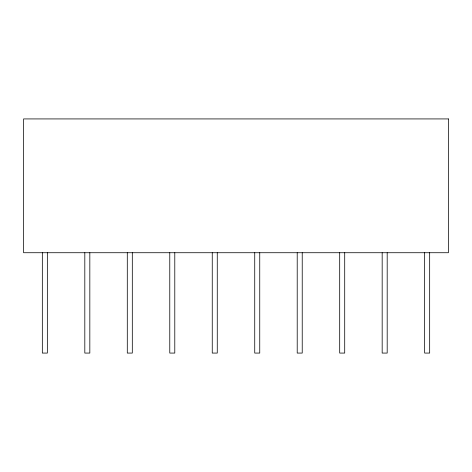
<?xml version="1.0" encoding="UTF-8"?>
<svg xmlns="http://www.w3.org/2000/svg" width="472" height="472" viewBox="0 0 472 472"><rect width="100%" height="100%" fill="white"/><g stroke="black" fill="none" stroke-linecap="round" stroke-linejoin="round"><path stroke-width="0.71" d="M429.667 252.726L429.667 353.074L424.652 353.074L424.652 252.726M387.188 252.726L387.188 353.074L382.172 353.074L382.172 252.726M344.707 252.726L344.707 353.074L339.692 353.074L339.692 252.726M302.227 252.726L302.227 353.074L297.212 353.074L297.212 252.726M259.748 252.726L259.748 353.074L254.732 353.074L254.732 252.726M217.267 252.726L217.267 353.074L212.252 353.074L212.252 252.726M174.787 252.726L174.787 353.074L169.772 353.074L169.772 252.726M132.308 252.726L132.308 353.074L127.292 353.074L127.292 252.726M89.828 252.726L89.828 353.074L84.812 353.074L84.812 252.726M47.347 252.726L47.347 353.074L42.332 353.074L42.332 252.726M448.4 118.926L23.6 118.926L23.6 252.726L448.4 252.726L448.4 118.926"/></g></svg>
